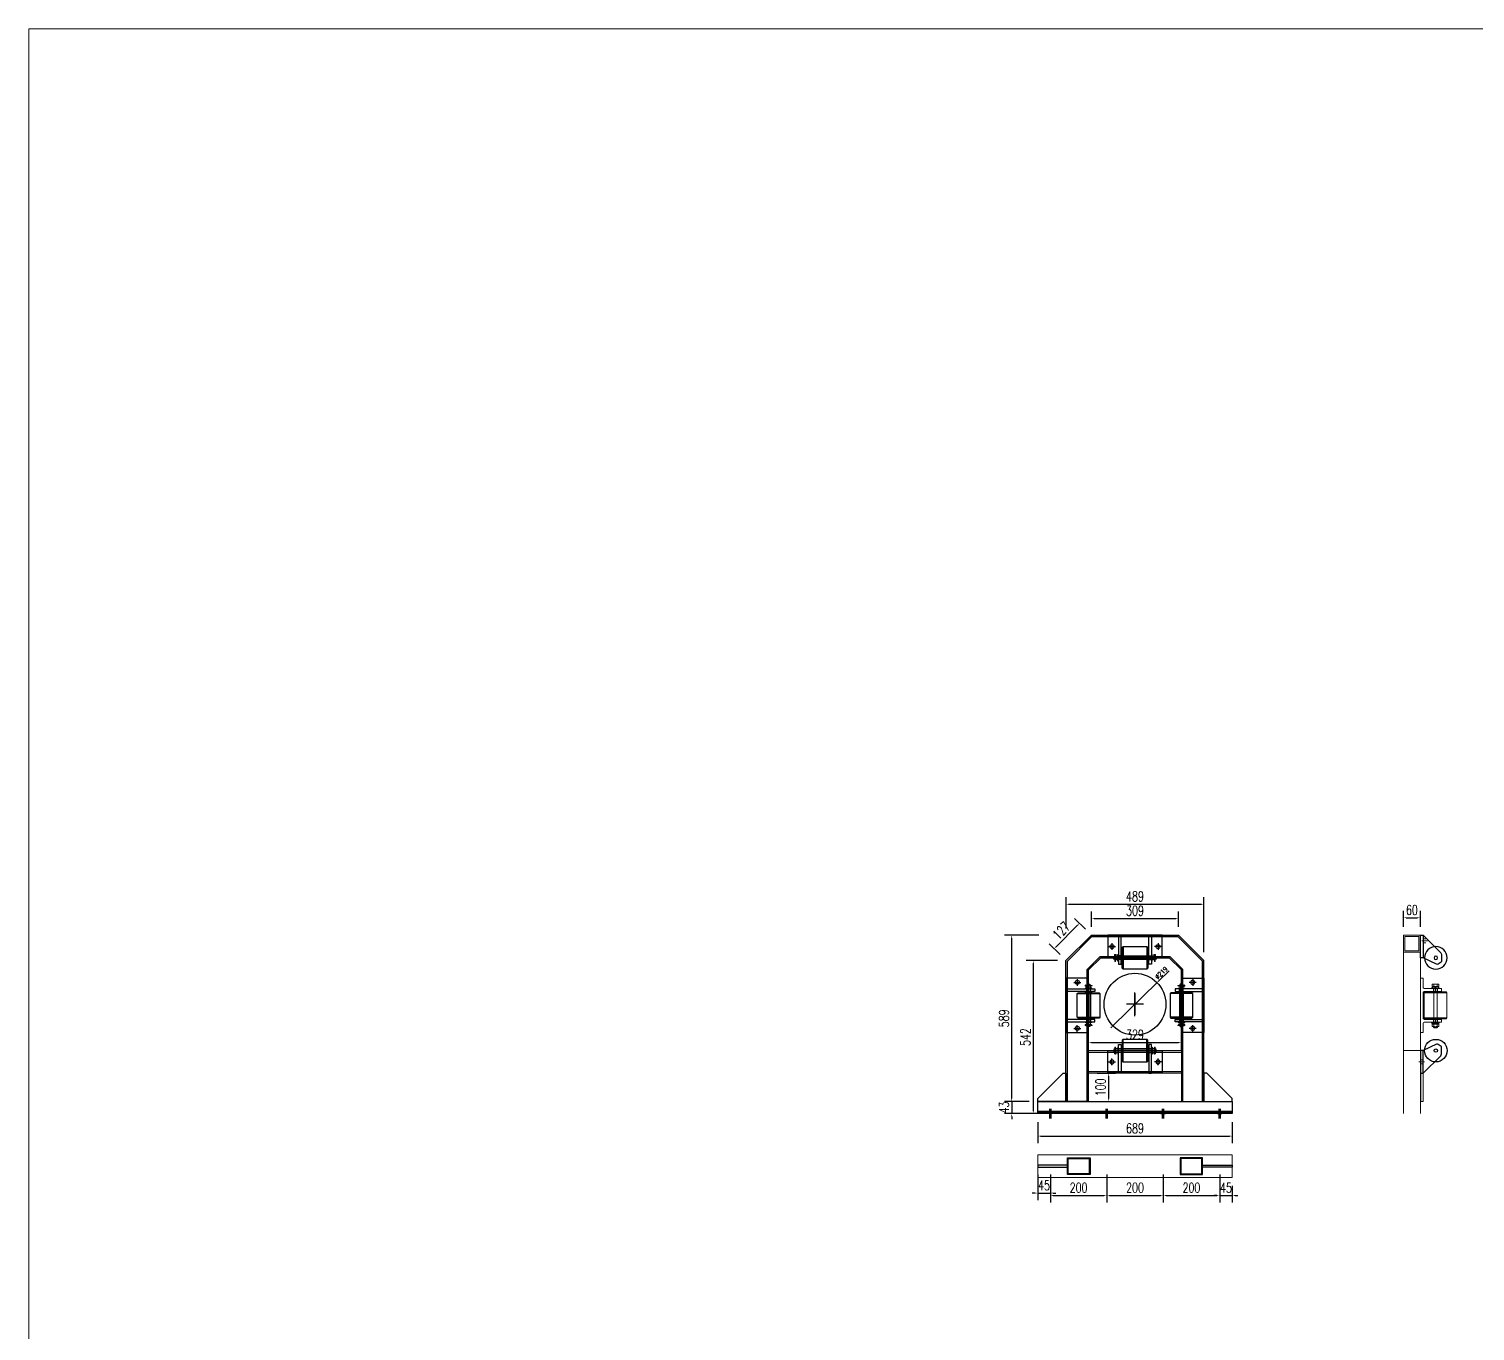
# Model space of a CAD drawing. Header units: millimetres. Extents: x -1612139 to -1282425, y 786067 to 1536390.
# Drawn here: x -1369873 to -1364749, y 826952 to 831566 of the extents above; entities that cross this region are included whole.
import ezdxf

# ---------------------------------------------------------------- set-up
doc = ezdxf.new("R2010")
doc.units = ezdxf.units.MM
doc.header["$LTSCALE"] = 1000
for name, pattern in [('ACAD_ISO03W100', [30, 12, -18]), ('CENTER2', [28.575, 19.05, -3.175, 3.175, -3.175]), ('DASHED2', [9.525, 6.35, -3.175])]:
    doc.linetypes.add(name, pattern=pattern)
doc.layers.get('0').update_dxf_attribs({"linetype": 'CONTINUOUS'})
doc.layers.get('DEFPOINTS').update_dxf_attribs({"linetype": 'CONTINUOUS'})
for name, color, linetype in [('DOTE', 1, 'CONTINUOUS'), ('PUB_DIM', 3, 'CONTINUOUS'), ('W-MOUNTING固定方式', 5, 'CONTINUOUS'), ('W-STEEL_FRAME钢架', 3, 'CONTINUOUS')]:
    doc.layers.add(name, color=color, linetype=linetype)
doc.styles.add('STANDARD_T3', font='simplex.shx', dxfattribs={"width": 0.7, "bigfont": 'gbcbig.shx'})
doc.dimstyles.new('W&&10', dxfattribs={"dimtxt": 35, "dimasz": 10, "dimexe": 25, "dimexo": 30, "dimgap": 10, "dimtad": 1, "dimdec": 0, "dimzin": 0, "dimdsep": 46, "dimtxsty": 'STANDARD_T3', "dimcen": 0.09, "dimclrd": 1, "dimclre": 1, "dimclrt": 7, "dimazin": 2, "dimtfac": 1, "dimtdec": 0, "dimtix": 1, "dimtmove": 2, "dimatfit": 3, "dimfxl": 100, "dimtolj": 1, "dimtzin": 0, "dimarcsym": 0})
doc.dimstyles.new('W&&5', dxfattribs={"dimtxt": 17.5, "dimasz": 5, "dimexe": 12.5, "dimexo": 15, "dimgap": 5, "dimtad": 1, "dimdec": 0, "dimzin": 0, "dimdsep": 46, "dimtxsty": 'STANDARD_T3', "dimcen": 0.09, "dimclrd": 1, "dimclre": 1, "dimclrt": 7, "dimazin": 2, "dimtfac": 1, "dimtdec": 0, "dimtix": 1, "dimtmove": 2, "dimatfit": 3, "dimfxl": 100, "dimtolj": 1, "dimtzin": 0, "dimarcsym": 0})

# ---------------------------------------------------------------- blocks, each defined once
blk = doc.blocks.new('5632.')
for p, q in [((865980.9, -129928.5), (865973.8, -129939)), ((866075.8, -129992.1), (866013.8, -129930.1)), ((865972.8, -129944.8), (865995.8, -129992.1))]:
    blk.add_line(p, q)
at = {"color": 0}
for p, q in [((866006.7, -129927.1), (865984.3, -129927.1)), ((866075.8, -129992.1), (865995.8, -129992.1)), ((865995.8, -129992.1), (865995.8, -130002.1)), ((865995.8, -130002.1), (866075.8, -130002.1)), ((866075.8, -130002.1), (866075.8, -129992.1))]:
    blk.add_line(p, q, dxfattribs=at)
for radius in [40, 6]:
    blk.add_circle((865995.8, -129947.3), radius)
for centre, radius, start, end in [((865984.3, -129932.1), 5, 90, 133.9435), ((866006.7, -129937.1), 10, 45, 90), ((865977.3, -129942.6), 5, 133.9435, 206)]:
    blk.add_arc(centre, radius, start, end)
blk = doc.blocks.new('*D86')
at = {"layer": 'DEFPOINTS', "color": 0, "transparency": 16777216}
for p in [(-1366391.2, 828355), (-1366265, 828355), (-1366298.8, 827765.9)]:
    blk.add_point(p, dxfattribs=at)
at = {"layer": 'PUB_DIM', "color": 1, "lineweight": -2, "transparency": 16777216}
for p, q in [((-1366295, 828355), (-1366416.2, 828355)), ((-1366391.2, 827775.9), (-1366391.2, 828345)), ((-1366328.8, 827765.9), (-1366416.2, 827765.9))]:
    blk.add_line(p, q, dxfattribs=at)
at = {"layer": 'PUB_DIM', "color": 1, "transparency": 16777216}
for points in [[(-1366392.9, 828345), (-1366389.5, 828345), (-1366391.2, 828355)], [(-1366392.9, 827775.9), (-1366389.5, 827775.9), (-1366391.2, 827765.9)]]:
    blk.add_solid(points, dxfattribs=at)
at = {"layer": 'PUB_DIM', "color": 7, "lineweight": 0, "transparency": 16777216, "insert": (-1366418.7, 828060.5), "char_height": 35, "attachment_point": 5, "rotation": 90, "style": 'STANDARD_T3'}
blk.add_mtext('\\A1;589', dxfattribs=at)
blk = doc.blocks.new('*D87')
at = {"layer": 'DEFPOINTS', "color": 0, "transparency": 16777216}
for p in [(-1366298.8, 827765.9), (-1366391.2, 827722.9), (-1366298.8, 827722.9)]:
    blk.add_point(p, dxfattribs=at)
at = {"layer": 'PUB_DIM', "color": 1, "lineweight": -2, "transparency": 16777216}
for p, q in [((-1366328.8, 827765.9), (-1366416.2, 827765.9)), ((-1366391.2, 827775.9), (-1366391.2, 827785.9)), ((-1366391.2, 827765.9), (-1366391.2, 827722.9)), ((-1366328.8, 827722.9), (-1366416.2, 827722.9)), ((-1366391.2, 827712.9), (-1366391.2, 827702.9))]:
    blk.add_line(p, q, dxfattribs=at)
at = {"layer": 'PUB_DIM', "color": 1, "transparency": 16777216}
for points in [[(-1366392.9, 827775.9), (-1366389.5, 827775.9), (-1366391.2, 827765.9)], [(-1366392.9, 827712.9), (-1366389.5, 827712.9), (-1366391.2, 827722.9)]]:
    blk.add_solid(points, dxfattribs=at)
at = {"layer": 'PUB_DIM', "color": 7, "lineweight": 0, "transparency": 16777216, "insert": (-1366418.7, 827744.4), "char_height": 35, "attachment_point": 5, "rotation": 90, "style": 'STANDARD_T3'}
blk.add_mtext('\\A1;43', dxfattribs=at)
blk = doc.blocks.new('*D96')
at = {"layer": 'DEFPOINTS', "color": 0, "transparency": 16777216}
for p in [(-1364943.4, 828416.9), (-1365003.4, 828355), (-1364943.4, 828355)]:
    blk.add_point(p, dxfattribs=at)
at = {"layer": 'PUB_DIM', "color": 1, "lineweight": -2, "transparency": 16777216}
for p, q in [((-1365003.4, 828385), (-1365003.4, 828441.9)), ((-1364993.4, 828416.9), (-1364953.4, 828416.9)), ((-1364943.4, 828385), (-1364943.4, 828441.9))]:
    blk.add_line(p, q, dxfattribs=at)
at = {"layer": 'PUB_DIM', "color": 1, "transparency": 16777216}
for points in [[(-1364993.4, 828418.6), (-1364993.4, 828415.3), (-1365003.4, 828416.9)], [(-1364953.4, 828418.6), (-1364953.4, 828415.3), (-1364943.4, 828416.9)]]:
    blk.add_solid(points, dxfattribs=at)
at = {"layer": 'PUB_DIM', "color": 7, "lineweight": 0, "transparency": 16777216, "insert": (-1364973.4, 828444.4), "char_height": 35, "attachment_point": 5, "style": 'STANDARD_T3'}
blk.add_mtext('\\A1;60', dxfattribs=at)
blk = doc.blocks.new('*D79')
at = {"layer": 'DEFPOINTS', "color": 0, "transparency": 16777216}
for p in [(-1366298.8, 827722.9), (-1365609.7, 827722.9), (-1365609.7, 827643.2)]:
    blk.add_point(p, dxfattribs=at)
at = {"layer": 'PUB_DIM', "color": 1, "lineweight": -2, "transparency": 16777216}
for p, q in [((-1366298.8, 827692.9), (-1366298.8, 827618.2)), ((-1365609.7, 827692.9), (-1365609.7, 827618.2)), ((-1366288.8, 827643.2), (-1365619.7, 827643.2))]:
    blk.add_line(p, q, dxfattribs=at)
at = {"layer": 'PUB_DIM', "color": 1, "transparency": 16777216}
for points in [[(-1366288.8, 827644.9), (-1366288.8, 827641.6), (-1366298.8, 827643.2)], [(-1365619.7, 827644.9), (-1365619.7, 827641.6), (-1365609.7, 827643.2)]]:
    blk.add_solid(points, dxfattribs=at)
at = {"layer": 'PUB_DIM', "color": 7, "lineweight": 0, "transparency": 16777216, "insert": (-1365954.3, 827670.7), "char_height": 35, "attachment_point": 5, "style": 'STANDARD_T3'}
blk.add_mtext('\\A1;689', dxfattribs=at)
blk = doc.blocks.new('*D80')
at = {"layer": 'DEFPOINTS', "color": 0, "transparency": 16777216}
for p in [(-1365710, 828464.9), (-1366198.8, 828349.3), (-1365710, 828265)]:
    blk.add_point(p, dxfattribs=at)
at = {"layer": 'PUB_DIM', "color": 1, "lineweight": -2, "transparency": 16777216}
for p, q in [((-1366198.8, 828379.3), (-1366198.8, 828489.9)), ((-1366188.8, 828464.9), (-1365720, 828464.9)), ((-1365710, 828295), (-1365710, 828489.9))]:
    blk.add_line(p, q, dxfattribs=at)
at = {"layer": 'PUB_DIM', "color": 1, "transparency": 16777216}
for points in [[(-1366188.8, 828466.5), (-1366188.8, 828463.2), (-1366198.8, 828464.9)], [(-1365720, 828466.5), (-1365720, 828463.2), (-1365710, 828464.9)]]:
    blk.add_solid(points, dxfattribs=at)
at = {"layer": 'PUB_DIM', "color": 7, "lineweight": 0, "transparency": 16777216, "insert": (-1365954.4, 828492.4), "char_height": 35, "attachment_point": 5, "style": 'STANDARD_T3'}
blk.add_mtext('\\A1;489', dxfattribs=at)
blk = doc.blocks.new('*D90')
at = {"layer": 'DEFPOINTS', "color": 0, "transparency": 16777216}
for p in [(-1366298.8, 827536.7), (-1366254.3, 827536.7), (-1366254.3, 827441.4)]:
    blk.add_point(p, dxfattribs=at)
at = {"layer": 'PUB_DIM', "color": 1, "lineweight": -2, "transparency": 16777216}
for p, q in [((-1366298.8, 827506.7), (-1366298.8, 827416.4)), ((-1366254.3, 827506.7), (-1366254.3, 827416.4)), ((-1366308.8, 827441.4), (-1366318.8, 827441.4)), ((-1366298.8, 827441.4), (-1366254.3, 827441.4)), ((-1366244.3, 827441.4), (-1366234.3, 827441.4))]:
    blk.add_line(p, q, dxfattribs=at)
at = {"layer": 'PUB_DIM', "color": 1, "transparency": 16777216}
for points in [[(-1366308.8, 827443), (-1366308.8, 827439.7), (-1366298.8, 827441.4)], [(-1366244.3, 827443), (-1366244.3, 827439.7), (-1366254.3, 827441.4)]]:
    blk.add_solid(points, dxfattribs=at)
at = {"layer": 'PUB_DIM', "color": 7, "lineweight": 0, "transparency": 16777216, "insert": (-1366276.6, 827468.9), "char_height": 35, "attachment_point": 5, "style": 'STANDARD_T3'}
blk.add_mtext('\\A1;45', dxfattribs=at)
blk = doc.blocks.new('*D91')
at = {"layer": 'DEFPOINTS', "color": 0, "transparency": 16777216}
for p in [(-1366254.3, 827536.7), (-1366054.3, 827536.7), (-1366054.3, 827432.9)]:
    blk.add_point(p, dxfattribs=at)
at = {"layer": 'PUB_DIM', "color": 1, "lineweight": -2, "transparency": 16777216}
for p, q in [((-1366254.3, 827506.7), (-1366254.3, 827407.9)), ((-1366054.3, 827506.7), (-1366054.3, 827407.9)), ((-1366244.3, 827432.9), (-1366064.3, 827432.9))]:
    blk.add_line(p, q, dxfattribs=at)
at = {"layer": 'PUB_DIM', "color": 1, "transparency": 16777216}
for points in [[(-1366244.3, 827434.6), (-1366244.3, 827431.2), (-1366254.3, 827432.9)], [(-1366064.3, 827434.6), (-1366064.3, 827431.2), (-1366054.3, 827432.9)]]:
    blk.add_solid(points, dxfattribs=at)
at = {"layer": 'PUB_DIM', "color": 7, "lineweight": 0, "transparency": 16777216, "insert": (-1366154.3, 827460.4), "char_height": 35, "attachment_point": 5, "style": 'STANDARD_T3'}
blk.add_mtext('\\A1;200', dxfattribs=at)
blk = doc.blocks.new('*D92')
at = {"layer": 'DEFPOINTS', "color": 0, "transparency": 16777216}
for p in [(-1366054.3, 827536.7), (-1365854.3, 827536.7), (-1365854.3, 827432.9)]:
    blk.add_point(p, dxfattribs=at)
at = {"layer": 'PUB_DIM', "color": 1, "lineweight": -2, "transparency": 16777216}
for p, q in [((-1366054.3, 827506.7), (-1366054.3, 827407.9)), ((-1365854.3, 827506.7), (-1365854.3, 827407.9)), ((-1366044.3, 827432.9), (-1365864.3, 827432.9))]:
    blk.add_line(p, q, dxfattribs=at)
at = {"layer": 'PUB_DIM', "color": 1, "transparency": 16777216}
for points in [[(-1366044.3, 827434.6), (-1366044.3, 827431.2), (-1366054.3, 827432.9)], [(-1365864.3, 827434.6), (-1365864.3, 827431.2), (-1365854.3, 827432.9)]]:
    blk.add_solid(points, dxfattribs=at)
at = {"layer": 'PUB_DIM', "color": 7, "lineweight": 0, "transparency": 16777216, "insert": (-1365954.3, 827460.4), "char_height": 35, "attachment_point": 5, "style": 'STANDARD_T3'}
blk.add_mtext('\\A1;200', dxfattribs=at)
blk = doc.blocks.new('*D93')
at = {"layer": 'DEFPOINTS', "color": 0, "transparency": 16777216}
for p in [(-1365854.3, 827536.7), (-1365654.3, 827536.7), (-1365654.3, 827432.9)]:
    blk.add_point(p, dxfattribs=at)
at = {"layer": 'PUB_DIM', "color": 1, "lineweight": -2, "transparency": 16777216}
for p, q in [((-1365854.3, 827506.7), (-1365854.3, 827407.9)), ((-1365654.3, 827506.7), (-1365654.3, 827407.9)), ((-1365844.3, 827432.9), (-1365664.3, 827432.9))]:
    blk.add_line(p, q, dxfattribs=at)
at = {"layer": 'PUB_DIM', "color": 1, "transparency": 16777216}
for points in [[(-1365844.3, 827434.6), (-1365844.3, 827431.2), (-1365854.3, 827432.9)], [(-1365664.3, 827434.6), (-1365664.3, 827431.2), (-1365654.3, 827432.9)]]:
    blk.add_solid(points, dxfattribs=at)
at = {"layer": 'PUB_DIM', "color": 7, "lineweight": 0, "transparency": 16777216, "insert": (-1365754.3, 827460.4), "char_height": 35, "attachment_point": 5, "style": 'STANDARD_T3'}
blk.add_mtext('\\A1;200', dxfattribs=at)
blk = doc.blocks.new('*D94')
at = {"layer": 'DEFPOINTS', "color": 0, "transparency": 16777216}
for p in [(-1365654.3, 827536.7), (-1365609.7, 827496.7), (-1365609.7, 827432.9)]:
    blk.add_point(p, dxfattribs=at)
at = {"layer": 'PUB_DIM', "color": 1, "lineweight": -2, "transparency": 16777216}
for p, q in [((-1365654.3, 827506.7), (-1365654.3, 827407.9)), ((-1365609.7, 827466.7), (-1365609.7, 827407.9)), ((-1365664.3, 827432.9), (-1365674.3, 827432.9)), ((-1365654.3, 827432.9), (-1365609.7, 827432.9)), ((-1365599.7, 827432.9), (-1365589.7, 827432.9))]:
    blk.add_line(p, q, dxfattribs=at)
at = {"layer": 'PUB_DIM', "color": 1, "transparency": 16777216}
for points in [[(-1365664.3, 827434.6), (-1365664.3, 827431.2), (-1365654.3, 827432.9)], [(-1365599.7, 827434.6), (-1365599.7, 827431.2), (-1365609.7, 827432.9)]]:
    blk.add_solid(points, dxfattribs=at)
at = {"layer": 'PUB_DIM', "color": 7, "lineweight": 0, "transparency": 16777216, "insert": (-1365632, 827460.4), "char_height": 35, "attachment_point": 5, "style": 'STANDARD_T3'}
blk.add_mtext('\\A1;45', dxfattribs=at)
blk = doc.blocks.new('*D81')
at = {"layer": 'DEFPOINTS', "color": 0, "transparency": 16777216}
for p in [(-1366118.8, 827866), (-1366118.8, 827765.9), (-1366048.8, 827765.9)]:
    blk.add_point(p, dxfattribs=at)
at = {"layer": 'PUB_DIM', "color": 1, "lineweight": -2, "transparency": 16777216}
for p, q in [((-1366088.8, 827866), (-1366023.8, 827866)), ((-1366048.8, 827856), (-1366048.8, 827775.9)), ((-1366088.8, 827765.9), (-1366023.8, 827765.9))]:
    blk.add_line(p, q, dxfattribs=at)
at = {"layer": 'PUB_DIM', "color": 1, "transparency": 16777216}
for points in [[(-1366050.4, 827856), (-1366047.1, 827856), (-1366048.8, 827866)], [(-1366050.4, 827775.9), (-1366047.1, 827775.9), (-1366048.8, 827765.9)]]:
    blk.add_solid(points, dxfattribs=at)
at = {"layer": 'PUB_DIM', "color": 7, "lineweight": 0, "transparency": 16777216, "insert": (-1366076.3, 827816), "char_height": 35, "attachment_point": 5, "rotation": 90, "style": 'STANDARD_T3'}
blk.add_mtext('\\A1;100', dxfattribs=at)
blk = doc.blocks.new('*D82')
at = {"layer": 'DEFPOINTS', "color": 0, "transparency": 16777216}
for p in [(-1365790, 827975), (-1366118.8, 827946), (-1365790, 827946)]:
    blk.add_point(p, dxfattribs=at)
at = {"layer": 'PUB_DIM', "color": 1, "lineweight": -2, "transparency": 16777216}
for p, q in [((-1366118.8, 827976), (-1366118.8, 828000)), ((-1365790, 827976), (-1365790, 828000)), ((-1366108.8, 827975), (-1365800, 827975))]:
    blk.add_line(p, q, dxfattribs=at)
at = {"layer": 'PUB_DIM', "color": 1, "transparency": 16777216}
for points in [[(-1366108.8, 827976.7), (-1366108.8, 827973.3), (-1366118.8, 827975)], [(-1365800, 827976.7), (-1365800, 827973.3), (-1365790, 827975)]]:
    blk.add_solid(points, dxfattribs=at)
at = {"layer": 'PUB_DIM', "color": 7, "lineweight": 0, "transparency": 16777216, "insert": (-1365954.4, 828002.5), "char_height": 35, "attachment_point": 5, "style": 'STANDARD_T3'}
blk.add_mtext('\\A1;329', dxfattribs=at)
blk = doc.blocks.new('*D83')
at = {"layer": 'DEFPOINTS', "color": 0, "transparency": 16777216}
for p in [(-1366151, 828397.1), (-1366108.8, 828355), (-1366198.8, 828265)]:
    blk.add_point(p, dxfattribs=at)
at = {"layer": 'PUB_DIM', "color": 1, "lineweight": -2, "transparency": 16777216}
for p, q in [((-1366130.1, 828376.2), (-1366168.6, 828414.8)), ((-1366233.9, 828314.2), (-1366158, 828390.1)), ((-1366220.1, 828286.2), (-1366258.6, 828324.8))]:
    blk.add_line(p, q, dxfattribs=at)
at = {"layer": 'PUB_DIM', "color": 1, "transparency": 16777216}
for points in [[(-1366159.2, 828391.3), (-1366156.8, 828388.9), (-1366151, 828397.1)], [(-1366235.1, 828315.4), (-1366232.7, 828313), (-1366241, 828307.1)]]:
    blk.add_solid(points, dxfattribs=at)
at = {"layer": 'PUB_DIM', "color": 7, "lineweight": 0, "transparency": 16777216, "insert": (-1366215.4, 828371.6), "char_height": 35, "attachment_point": 5, "rotation": 45, "style": 'STANDARD_T3'}
blk.add_mtext('\\A1;127', dxfattribs=at)
blk = doc.blocks.new('*D84')
at = {"layer": 'DEFPOINTS', "color": 0, "transparency": 16777216}
for p in [(-1366198.8, 828265), (-1366315, 827722.9), (-1366198.8, 827722.9)]:
    blk.add_point(p, dxfattribs=at)
at = {"layer": 'PUB_DIM', "color": 1, "lineweight": -2, "transparency": 16777216}
for p, q in [((-1366228.8, 828265), (-1366340, 828265)), ((-1366315, 828255), (-1366315, 827732.9)), ((-1366228.8, 827722.9), (-1366340, 827722.9))]:
    blk.add_line(p, q, dxfattribs=at)
at = {"layer": 'PUB_DIM', "color": 1, "transparency": 16777216}
for points in [[(-1366316.7, 828255), (-1366313.4, 828255), (-1366315, 828265)], [(-1366316.7, 827732.9), (-1366313.4, 827732.9), (-1366315, 827722.9)]]:
    blk.add_solid(points, dxfattribs=at)
at = {"layer": 'PUB_DIM', "color": 7, "lineweight": 0, "transparency": 16777216, "insert": (-1366342.5, 827994), "char_height": 35, "attachment_point": 5, "rotation": 90, "style": 'STANDARD_T3'}
blk.add_mtext('\\A1;542', dxfattribs=at)
blk = doc.blocks.new('*D85')
at = {"layer": 'DEFPOINTS', "color": 0, "transparency": 16777216}
for p in [(-1365800, 828414.1), (-1366108.8, 828355), (-1365800, 828355)]:
    blk.add_point(p, dxfattribs=at)
at = {"layer": 'PUB_DIM', "color": 1, "lineweight": -2, "transparency": 16777216}
for p, q in [((-1366108.8, 828385), (-1366108.8, 828439.1)), ((-1366098.8, 828414.1), (-1365810, 828414.1)), ((-1365800, 828385), (-1365800, 828439.1))]:
    blk.add_line(p, q, dxfattribs=at)
at = {"layer": 'PUB_DIM', "color": 1, "transparency": 16777216}
for points in [[(-1366098.8, 828415.8), (-1366098.8, 828412.5), (-1366108.8, 828414.1)], [(-1365810, 828415.8), (-1365810, 828412.5), (-1365800, 828414.1)]]:
    blk.add_solid(points, dxfattribs=at)
at = {"layer": 'PUB_DIM', "color": 7, "lineweight": 0, "transparency": 16777216, "insert": (-1365954.4, 828441.6), "char_height": 35, "attachment_point": 5, "style": 'STANDARD_T3'}
blk.add_mtext('\\A1;309', dxfattribs=at)
blk = doc.blocks.new('*U145')
blk.add_lwpolyline([(-12, 0), (-12, 2.5), (12, 2.5), (12, 0)], close=True)
blk = doc.blocks.new('*U146')
at = {"color": 8, "linetype": 'Continuous', "lineweight": 15}
for p, q in [((-1, 1.9), (-2.1, 1)), ((0, 1.4), (0, -1.4)), ((-1, -1.9), (-2.1, -1))]:
    blk.add_line(p, q, dxfattribs=at)
at = {"color": 7, "linetype": 'Continuous', "lineweight": 15}
for p, q in [((16, 1.4), (0, 1.4)), ((0, 0), (18.5, 0)), ((16, 1.4), (16, 0)), ((18.5, -1.4), (18.5, 0)), ((0, -1.4), (18.5, -1.4))]:
    blk.add_line(p, q, dxfattribs=at)
for centre, radius, start, end in [((-3.2, 0), 2.9, 41.3178, 318.6822), ((-3.2, 0), 1.45, 41.3178, 318.6822), ((0, 2.8), 2.82, 221.3178, 270), ((0, -2.8), 2.82, 90, 138.6822), ((0, 2.8), 1.37, 221.3178, 270), ((0, -2.8), 1.37, 90, 138.6822)]:
    blk.add_arc(centre, radius, start, end, dxfattribs=at)
blk = doc.blocks.new('无头销轴_B型_D12X150')
at = {"color": 0}
for p, q in [((-72, 6), (-72, -6)), ((72, 6), (72, -6))]:
    blk.add_line(p, q, dxfattribs=at)
blk.add_lwpolyline([(-75, 4.3), (-75, -4.3), (-72, -6), (72, -6), (75, -4.3), (75, 4.3), (72, 6), (-72, 6)], close=True, dxfattribs=at)
for centre in [(-69.5, 0), (69.5, 0)]:
    blk.add_circle(centre, 1.6, dxfattribs=at)
blk = doc.blocks.new('A$C1EDE4923')
for p, q in [((-232.5, 79.6), (-232.5, 159.6)), ((-148.5, 79.6), (-148.5, 159.6))]:
    blk.add_line(p, q)
at = {"color": 3, "linetype": 'CENTER2', "ltscale": 0.5}
for p, q in [((-235, 119.6), (-254, 119.6)), ((-146, 119.6), (-127, 119.6)), ((-284, 79.6), (-260, 79.6)), ((-272, 67.6), (-272, 91.6)), ((-97, 79.6), (-121, 79.6)), ((-109, 67.6), (-109, 91.6))]:
    blk.add_line(p, q, dxfattribs=at)
at = {"linetype": 'DASHED2'}
for p, q in [((-240, 126.1), (-249, 126.1)), ((-240, 113.1), (-249, 113.1)), ((-235.5, 125.9), (-145.5, 125.9)), ((-235.5, 113.3), (-145.5, 113.3)), ((-141, 126.1), (-132, 126.1)), ((-141, 113.1), (-132, 113.1))]:
    blk.add_line(p, q, dxfattribs=at)
at = {"color": 3, "linetype": 'CENTER2'}
blk.add_line((-240.9, 119.6), (-140, 119.6), dxfattribs=at)
for points in [[(-232.5, 159.6), (-148.5, 159.6), (-145.5, 156.6), (-145.5, 82.6), (-148.5, 79.6), (-232.5, 79.6), (-235.5, 82.6), (-235.5, 156.6)], [(-94, 39.6), (-94, 119.6), (-287, 119.6), (-287, 39.6)], [(-249, 141.6), (-240, 141.6), (-240, 39.6), (-249, 39.6)], [(-132, 141.6), (-141, 141.6), (-141, 39.6), (-132, 39.6)]]:
    blk.add_lwpolyline(points, close=True)
for centre in [(-272, 79.6), (-109, 79.6)]:
    blk.add_circle(centre, 7)
at = {"xscale": -1}
for name, p, rotation in [('无头销轴_B型_D12X150', (-190.5, 119.6), 180), ('*U146', (-260, 113.6), 270), ('*U145', (-249, 119.6), 90), ('*U145', (-237.5, 119.6), 90)]:
    blk.add_blockref(name, p, dxfattribs=dict(at, rotation=rotation))
for name, p, rotation in [('*U145', (-143.5, 119.6), 270), ('*U145', (-132, 119.6), 270), ('*U146', (-121, 113.6), 90)]:
    blk.add_blockref(name, p, dxfattribs=dict(rotation=rotation))
blk = doc.blocks.new('*D203')
at = {"color": 1, "lineweight": -2, "transparency": 16777216}
for p, q in [((-78.3, 310.9), (78, 464.4)), ((120.6, 506.2), (81.6, 467.9)), ((-81.8, 307.4), (-85.4, 303.9))]:
    blk.add_line(p, q, dxfattribs=at)
at = {"color": 1, "transparency": 16777216}
for points in [[(81, 468.5), (82.2, 467.3), (78, 464.4)], [(-82.4, 308), (-81.3, 306.8), (-78.3, 310.9)]]:
    blk.add_solid(points, dxfattribs=at)
at = {"layer": 'DEFPOINTS', "color": 0, "transparency": 16777216}
for p in [(78, 464.4), (-78.3, 310.9)]:
    blk.add_point(p, dxfattribs=at)
at = {"color": 7, "transparency": 16777216, "insert": (93.2, 498.6), "char_height": 17.5, "attachment_point": 5, "rotation": 44.4737, "style": 'STANDARD_T3'}
blk.add_mtext('\\A1;∅219', dxfattribs=at)
blk = doc.blocks.new('BZQ-T')
at = {"color": 252, "lineweight": 200, "ltscale": 100}
blk.add_line((-344.6, 6), (344.6, 6), dxfattribs=at)
at = {"layer": 'DOTE', "lineweight": 200, "ltscale": 100}
for p, q in [((-300, -17), (-300, 17)), ((-100, -17), (-100, 17)), ((100, -17), (100, 17)), ((300, -17), (300, 17))]:
    blk.add_line(p, q, dxfattribs=at)
at = {"layer": 'W-MOUNTING固定方式'}
for p, q in [((-154.6, 632.1), (-244.6, 542.1)), ((-154.6, 632.1), (154.3, 632.1)), ((154.3, 632.1), (244.3, 542.1)), ((-244.6, 43), (-244.6, 542.1)), ((-121.4, 552.1), (-164.6, 509)), ((-121.4, 552.1), (121.2, 552.1)), ((121.2, 552.1), (164.3, 509)), ((244.3, 43), (244.3, 542.1)), ((-164.6, 43), (-164.6, 509)), ((164.3, 223.1), (164.3, 509))]:
    blk.add_line(p, q, dxfattribs=at)
at = {"layer": 'W-MOUNTING固定方式', "color": 253, "linetype": 'CENTER2', "true_color": 0xadadad}
for p, q in [((-152.5, 627.1), (-239.6, 540.1)), ((-152.5, 627.1), (152.2, 627.1)), ((152.2, 627.1), (239.3, 540.1)), ((-239.6, 43), (-239.6, 540.1)), ((-123.5, 557.1), (-169.6, 511.1)), ((-123.5, 557.1), (123.2, 557.1)), ((123.2, 557.1), (169.3, 511.1)), ((239.3, 43), (239.3, 540.1)), ((-169.6, 43), (-169.6, 511.1)), ((169.3, 43), (169.3, 511.1)), ((-164.6, 218.1), (164.3, 218.1)), ((164.3, 148.1), (-164.6, 148.1))]:
    blk.add_line(p, q, dxfattribs=at)
at = {"layer": 'W-MOUNTING固定方式', "color": 1}
for p, q in [((-0.1, 345.6), (-0.1, 429.6)), ((29.9, 387.6), (-30.1, 387.6))]:
    blk.add_line(p, q, dxfattribs=at)
at = {"layer": 'W-MOUNTING固定方式', "color": 0, "lineweight": 5}
for p, q in [((-164.6, 223.1), (164.3, 223.1)), ((164.3, 43), (164.3, 234)), ((164.3, 143.1), (-164.6, 143.1))]:
    blk.add_line(p, q, dxfattribs=at)
at = {"layer": 'W-MOUNTING固定方式', "lineweight": 25}
blk.add_lwpolyline([(-0.1, 425.3), (-0.1, 350)], dxfattribs=at)
at = {"layer": 'W-MOUNTING固定方式', "color": 1}
for points in [[(-344.6, 43), (-344.6, 53), (-254.6, 143), (-244.6, 143), (-244.6, 43)], [(344.3, 43), (344.3, 53), (254.3, 143), (244.3, 143), (244.3, 43)]]:
    blk.add_lwpolyline(points, close=True, dxfattribs=at)
at = {"layer": 'W-MOUNTING固定方式'}
blk.add_circle((-0.1, 387.6), 109.5, dxfattribs=at)
at = {"layer": 'W-STEEL_FRAME钢架'}
for p, q in [((-164.6, 43), (-244.6, 43)), ((164.3, 43), (244.3, 43))]:
    blk.add_line(p, q, dxfattribs=at)
for points in [[(-344.6, 43), (344.6, 43), (344.6, 0), (-344.6, 0)], [(-308, 6), (-292, 6), (-292, 0), (-308, 0)], [(-108, 6), (-92, 6), (-92, 0), (-108, 0)], [(108, 6), (92, 6), (92, 0), (108, 0)], [(308, 6), (292, 6), (292, 0), (308, 0)]]:
    blk.add_lwpolyline(points, close=True, dxfattribs=at)
at = {"layer": 'W-MOUNTING固定方式', "color": 6, "lineweight": 5, "extrusion": (0, 0, -1), "xscale": -1, "zscale": -1}
for p, rotation in [((190.6, 671.7), 180), ((284.1, 193), 90)]:
    blk.add_blockref('A$C1EDE4923', p, dxfattribs=dict(at, rotation=rotation))
at = {"layer": 'W-MOUNTING固定方式', "color": 6, "lineweight": 5, "extrusion": (0, 0, -1), "zscale": -1, "rotation": 270}
blk.add_blockref('A$C1EDE4923', (-283.9, 193), dxfattribs=at)
at = {"layer": 'W-MOUNTING固定方式', "color": 6, "lineweight": 5, "extrusion": (0, 0, -1), "zscale": -1}
blk.add_blockref('A$C1EDE4923', (190.6, 103.6), dxfattribs=at)
dim = blk.add_diameter_dim_2p(p1=(-78.3, 310.9), p2=(78, 464.4), dimstyle='W&&5')
dim.commit()
dim.dimension.update_dxf_attribs({"geometry": '*D203', "text_midpoint": (93.2, 498.6)})

msp = doc.modelspace()

# ---------------------------------------------------------------- linework, layer by layer
at = {"color": 0, "lineweight": 0}
for p, q in [((-1365003.4, 828355), (-1365003.4, 827722.9)), ((-1364943.4, 828355), (-1364943.4, 827722.9))]:
    msp.add_line(p, q, dxfattribs=at)
at = {"color": 3, "linetype": 'CENTER2', "lineweight": 0, "ltscale": 0.5}
for p, q in [((-1364938.4, 828335), (-1364918.4, 828335)), ((-1364948.4, 827906), (-1364928.4, 827906))]:
    msp.add_line(p, q, dxfattribs=at)
at = {"linetype": 'DASHED2', "lineweight": 0}
for p, q in [((-1364933.4, 828342), (-1364923.4, 828342)), ((-1364933.4, 828328), (-1364923.4, 828328)), ((-1364943.4, 827913), (-1364933.4, 827913)), ((-1364943.4, 827899), (-1364933.4, 827899))]:
    msp.add_line(p, q, dxfattribs=at)
at = {"lineweight": 0}
for p, q in [((-1364943.4, 828275), (-1364943.4, 827946)), ((-1364896.9, 828181.9), (-1364882.9, 828181.9)), ((-1364895.4, 828172.9), (-1364895.4, 828179.9)), ((-1364893.3, 828168.9), (-1364889.9, 828172.9)), ((-1364891, 828168.9), (-1364887.6, 828172.9)), ((-1364884.4, 828179.9), (-1364884.4, 828172.9)), ((-1364929.4, 828061.9), (-1364929.4, 828150.9)), ((-1364849.4, 828150.9), (-1364929.4, 828150.9)), ((-1364895.4, 828039.9), (-1364895.4, 828032.9)), ((-1364893.3, 828043.9), (-1364889.9, 828039.9)), ((-1364891, 828043.9), (-1364887.6, 828039.9)), ((-1364884.4, 828032.9), (-1364884.4, 828039.9)), ((-1364943.4, 827946), (-1365003.4, 827946))]:
    msp.add_line(p, q, dxfattribs=at)
at = {"color": 1, "lineweight": 0}
for p, q in [((-1364896.4, 828165.9), (-1364896.4, 828155.9)), ((-1364882.4, 828165.9), (-1364882.4, 828155.9)), ((-1364896.4, 828056.9), (-1364896.4, 828046.9)), ((-1364882.4, 828046.9), (-1364882.4, 828056.9))]:
    msp.add_line(p, q, dxfattribs=at)
at = {"color": 6, "linetype": 'ACAD_ISO03W100', "lineweight": 0}
for p, q in [((-1364895.4, 828165.9), (-1364895.4, 828046.9)), ((-1364883.4, 828165.9), (-1364883.4, 828046.9))]:
    msp.add_line(p, q, dxfattribs=at)
at = {"color": 2, "lineweight": 0}
for p, q in [((-1364889.4, 828155.9), (-1364889.4, 828165.9)), ((-1364889.4, 828046.9), (-1364889.4, 828056.9))]:
    msp.add_line(p, q, dxfattribs=at)
at = {"color": 4, "lineweight": 0}
for p, q in [((-1364895.9, 828027.9), (-1364895.9, 828030.9)), ((-1364889.9, 828030.9), (-1364889.9, 828026.9)), ((-1364883.9, 828030.9), (-1364883.9, 828027.9))]:
    msp.add_line(p, q, dxfattribs=at)
at = {"lineweight": 0, "ltscale": 100}
msp.add_lwpolyline([(-1369873.2, 831566.5), (-1360645, 831566.5), (-1360645, 822338.2), (-1369873.2, 822338.2)], close=True, dxfattribs=at)
at = {"lineweight": 0}
for points in [[(-1365003.4, 828295), (-1364943.4, 828295), (-1364943.4, 828355), (-1365003.4, 828355)], [(-1364998.4, 828300), (-1364948.4, 828300), (-1364948.4, 828350), (-1364998.4, 828350)], [(-1364852.4, 828153.9), (-1364849.4, 828150.9), (-1364929.4, 828150.9), (-1364926.4, 828153.9)], [(-1364898.4, 828181.9), (-1364895.4, 828181.9), (-1364884.4, 828181.9), (-1364881.4, 828181.9)], [(-1364898.4, 828030.9), (-1364895.4, 828030.9), (-1364884.4, 828030.9), (-1364881.4, 828030.9)], [(-1364894.9, 828026.9), (-1364896.9, 828028.9), (-1364882.9, 828028.9), (-1364884.9, 828026.9)], [(-1364941.4, 827765.9), (-1364941.4, 827865.9), (-1364933.4, 827865.9), (-1364933.4, 827765.9)]]:
    msp.add_lwpolyline(points, close=True, dxfattribs=at)
for points in [[(-1364933.4, 828061.9), (-1364933.4, 828150.9, -0.414214), (-1364928.4, 828155.9), (-1364868.4, 828155.9), (-1364868.4, 828165.9), (-1364928.4, 828165.9, -0.414214), (-1364933.4, 828170.9), (-1364933.4, 828202.9), (-1364943.4, 828202.9), (-1364943.4, 828009.9), (-1364933.4, 828009.9), (-1364933.4, 828041.9, -0.414214), (-1364928.4, 828046.9), (-1364868.4, 828046.9)], [(-1364868.4, 828046.9), (-1364868.4, 828056.9), (-1364928.4, 828056.9, -0.414214), (-1364933.4, 828061.9)]]:
    msp.add_lwpolyline(points, format="xyb", dxfattribs=at)
for points in [[(-1364876.4, 828168.9), (-1364904.4, 828168.9), (-1364904.4, 828165.9), (-1364876.4, 828165.9), (-1364876.4, 828168.9), (-1364877.4, 828168.9)], [(-1364849.4, 828061.9), (-1364929.4, 828061.9), (-1364926.4, 828058.9), (-1364852.4, 828058.9), (-1364849.4, 828061.9), (-1364849.4, 828150.9)], [(-1364876.4, 828043.9), (-1364904.4, 828043.9), (-1364904.4, 828046.9), (-1364876.4, 828046.9), (-1364876.4, 828043.9), (-1364877.4, 828043.9)], [(-1364896.9, 828028.9), (-1364896.9, 828030.9), (-1364882.9, 828030.9), (-1364882.9, 828028.9)]]:
    msp.add_lwpolyline(points, dxfattribs=at)
for points in [[(-1364901.4, 828179.9), (-1364901.4, 828172.9), (-1364900.4, 828172.9), (-1364900.4, 828168.9), (-1364879.4, 828168.9), (-1364879.4, 828172.9), (-1364900.4, 828172.9), (-1364878.4, 828172.9), (-1364878.4, 828179.9, 0.666667), (-1364884.4, 828179.9, 0.363636), (-1364895.4, 828179.9, 0.666667)], [(-1364901.4, 828032.9), (-1364901.4, 828039.9), (-1364900.4, 828039.9), (-1364900.4, 828043.9), (-1364879.4, 828043.9), (-1364879.4, 828039.9), (-1364900.4, 828039.9), (-1364878.4, 828039.9), (-1364878.4, 828032.9, -0.666667), (-1364884.4, 828032.9, -0.363636), (-1364895.4, 828032.9, -0.666667)]]:
    msp.add_lwpolyline(points, format="xyb", close=True, dxfattribs=at)
at = {"layer": 'PUB_DIM'}
for points in [[(-1366193.8, 827540.7), (-1366298.8, 827540.7), (-1366298.8, 827532.7), (-1366193.8, 827532.7)], [(-1365714.7, 827540.7), (-1365609.7, 827540.7), (-1365609.7, 827532.7), (-1365714.7, 827532.7)]]:
    msp.add_lwpolyline(points, close=True, dxfattribs=at)
at = {"layer": 'W-STEEL_FRAME钢架', "lineweight": 0}
msp.add_lwpolyline([(-1366298.8, 827496.7), (-1365609.7, 827496.7), (-1365609.7, 827576.7), (-1366298.8, 827576.7)], close=True, dxfattribs=at)
at = {"layer": 'W-STEEL_FRAME钢架'}
for points in [[(-1366193.8, 827566.7), (-1366113.8, 827566.7), (-1366113.8, 827506.7), (-1366193.8, 827506.7)], [(-1366190.8, 827563.7), (-1366116.8, 827563.7), (-1366116.8, 827509.7), (-1366190.8, 827509.7)], [(-1365714.7, 827566.7), (-1365794.7, 827566.7), (-1365794.7, 827506.7), (-1365714.7, 827506.7)], [(-1365717.7, 827563.7), (-1365791.7, 827563.7), (-1365791.7, 827509.7), (-1365717.7, 827509.7)]]:
    msp.add_lwpolyline(points, close=True, dxfattribs=at)

# ---------------------------------------------------------------- block references
at = {"lineweight": 0, "xscale": -1, "rotation": 270}
msp.add_blockref('5632.', (-1234941.3, -37720.8), dxfattribs=at)
at = {"lineweight": 0, "rotation": 270}
msp.add_blockref('5632.', (-1234941.3, 1693941.9), dxfattribs=at)
at = {"layer": 'W-STEEL_FRAME钢架', "lineweight": 0}
msp.add_blockref('BZQ-T', (-1365954.3, 827722.9), dxfattribs=at)

# ---------------------------------------------------------------- dimensions: what is measured, and where the dimension line sits
at = {"layer": 'PUB_DIM', "lineweight": 0}
for base, p1, p2, picture, middle in [((-1365710, 828464.9), (-1366198.8, 828349.3), (-1365710, 828265), '*D80', (-1365954.4, 828492.4)), ((-1365800, 828414.1), (-1366108.8, 828355), (-1365800, 828355), '*D85', (-1365954.4, 828441.6)), ((-1364943.4, 828416.9), (-1365003.4, 828355), (-1364943.4, 828355), '*D96', (-1364973.4, 828444.4)), ((-1365790, 827975), (-1366118.8, 827946), (-1365790, 827946), '*D82', (-1365954.4, 828002.5)), ((-1365609.7, 827643.2), (-1366298.8, 827722.9), (-1365609.7, 827722.9), '*D79', (-1365954.3, 827670.7)), ((-1366254.2861, 827441.371), (-1366298.8474, 827536.66), (-1366254.2861, 827536.66), '*D90', (-1366276.5668, 827468.871)), ((-1366054.3, 827432.9), (-1366254.3, 827536.7), (-1366054.3, 827536.7), '*D91', (-1366154.3, 827460.4)), ((-1365854.3, 827432.9), (-1366054.3, 827536.7), (-1365854.3, 827536.7), '*D92', (-1365954.3, 827460.4)), ((-1365654.3, 827432.9), (-1365854.3, 827536.7), (-1365654.3, 827536.7), '*D93', (-1365754.3, 827460.4)), ((-1365609.7, 827432.9), (-1365654.3, 827536.7), (-1365609.7, 827496.7), '*D94', (-1365632, 827460.4))]:
    dim = msp.add_linear_dim(base=base, p1=p1, p2=p2, dimstyle='W&&10', dxfattribs=at)
    dim.commit()
    dim.dimension.update_dxf_attribs({"geometry": picture, "text_midpoint": middle})
for p2, distance, picture, middle in [((-1366108.8, 828355), 59.6, '*D83', (-1366215.4, 828371.6)), ((-1366198.8, 827722.9), -116.2, '*D84', (-1366342.5, 827994))]:
    dim = msp.add_aligned_dim(p1=(-1366198.8, 828265), p2=p2, distance=distance, dimstyle='W&&10', dxfattribs=at)
    dim.commit()
    dim.dimension.update_dxf_attribs({"geometry": picture, "text_midpoint": middle})
for base, p1, p2, picture, middle in [((-1366391.2, 828355), (-1366298.8, 827765.9), (-1366265, 828355), '*D86', (-1366418.7, 828060.5)), ((-1366048.8, 827765.9), (-1366118.8, 827866), (-1366118.8, 827765.9), '*D81', (-1366076.3, 827816)), ((-1366391.2, 827722.9), (-1366298.8, 827765.9), (-1366298.8, 827722.9), '*D87', (-1366418.7, 827744.4))]:
    dim = msp.add_linear_dim(base=base, p1=p1, p2=p2, angle=90, dimstyle='W&&10', dxfattribs=at)
    dim.commit()
    dim.dimension.update_dxf_attribs({"geometry": picture, "text_midpoint": middle})

doc.saveas('drawing.dxf')
